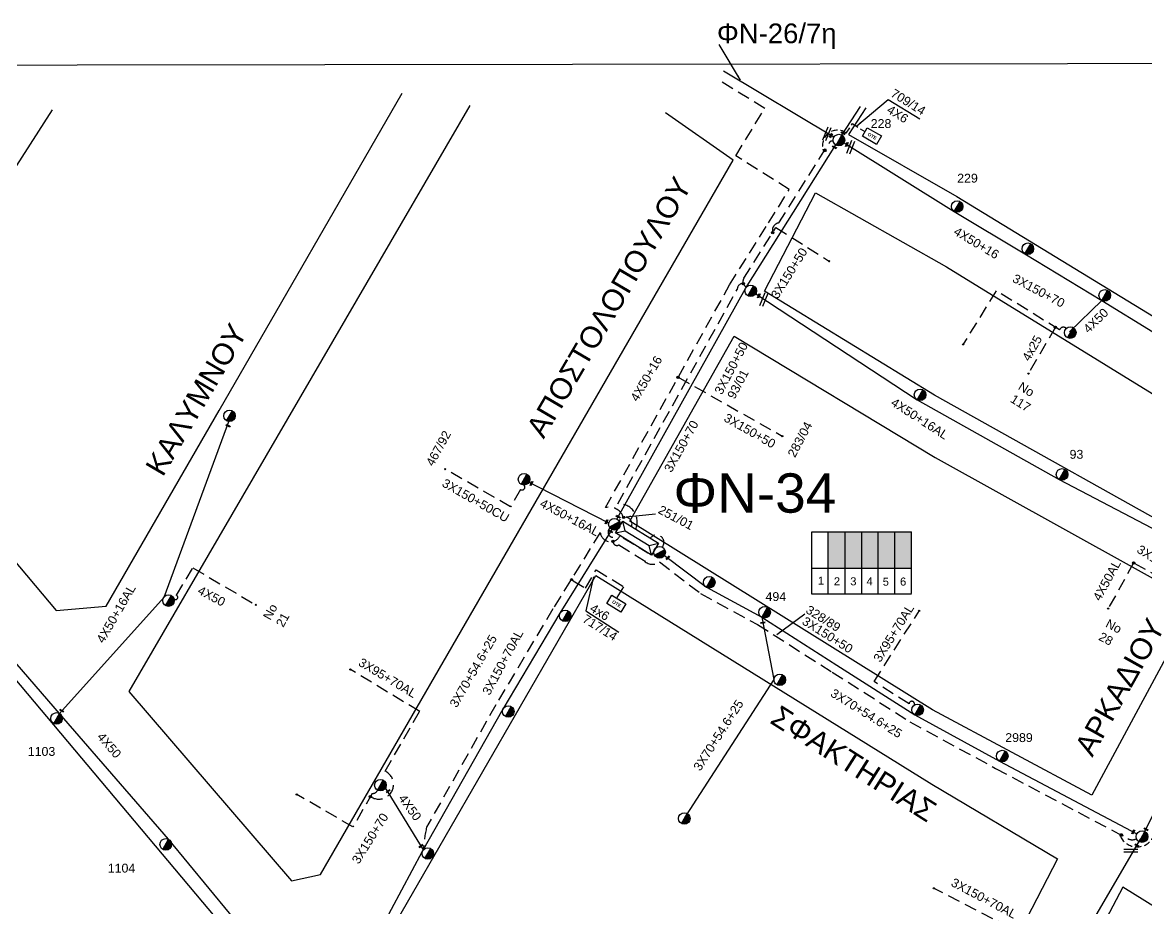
# Model space of a CAD drawing. Header units: millimetres. Extents: x 1421 to 13344, y 800 to 1949.
# Drawn here: x 11431.1 to 11659.7, y 1703.5 to 1883.6 of the extents above; entities that cross this region are included whole.
import ezdxf

# ---------------------------------------------------------------- set-up
doc = ezdxf.new("R2010")
doc.units = ezdxf.units.MM
doc.linetypes.add('DASHED', pattern=[19.05, 12.7, -6.35])
for name, color, linetype in [('Pillar OTE', 7, 'Continuous'), ('Άγνωστα', 7, 'Continuous'), ('Γυμνά εναέρια ΧΤ και ΦΟΠ (3Φ)   4x50+16AL', 7, 'Continuous'), ('Επιγραφές - Σχήματα', 7, 'Continuous'), ('Καλωδια ΧΤ  3X95+50', 7, 'Continuous'), ('Καλώδια ΧΤ   3x150+50CU', 7, 'DASHED'), ('Καλώδια ΧΤ   3x150+70AL', 7, 'DASHED'), ('Μηχανική τομή', 7, 'Continuous'), ('Στύλος ΦΜ', 7, 'Continuous'), ('Στύλος ΦΜ @ 1', 7, 'Continuous'), ('Συνδέσεις', 7, 'Continuous'), ('Συνεστραμμένα ΧΤ   3x70+54.6+25 AL', 7, 'SYN_LINE'), ('Συνεστραμμένα ΧΤ   4x120+25 AL', 7, 'SYN_LINE'), ('Τομή', 7, 'Continuous'), ('Υπογεια Καλωδια Δικτυου ΧΤ 4X25', 7, 'DASHED'), ('Υποσταθμός εναέριος 2 στύλων', 7, 'Continuous'), ('Υποσταθμός πόλεως', 7, 'Continuous'), ('Υπόβαθρο ΔΕΗ', 7, 'Continuous'), ('Υπόγεια καλώδια Παροχών ΧΤ   4x50AL', 7, 'DASHED'), ('Υπόγεια καλώδια Παροχών ΧΤ   4x6', 7, 'DASHED')]:
    doc.layers.add(name, color=color, linetype=linetype)
doc.styles.add('arial', font='ARIAL.TTF')
doc.styles.get("Standard").update_dxf_attribs({"font": 'ARIAL.TTF'})
doc.linetypes.add('SYN_LINE', pattern='A,0.5,-0.0001,["/\\/\\/\\/",Standard,S=0.1,R=0,X=0,Y=-0.05],-0.25', length=0.7501)
doc.dimstyles.new('ISO-25', dxfattribs={"dimtxt": 2.5, "dimasz": 2.5, "dimexe": 1.25, "dimexo": 0.625, "dimtad": 1, "dimtxsty": 'Standard', "dimcen": 2.5, "dimadec": 0, "dimazin": 0, "dimtfac": 1, "dimtmove": 0, "dimatfit": 3, "dimfxl": 1, "dimarcsym": 0})

# ---------------------------------------------------------------- blocks, each defined once
blk = doc.blocks.new('ΥΠΑΡΧΩΝ ΤΣΙΜΕΝΤΕΝΙΟΣ ΣΤΥΛΟΣ')
at = {"layer": 'Στύλος ΦΜ'}
blk.add_hatch(color=7, dxfattribs=at).paths.add_polyline_path([(-1.29, -2.28, 0.574793), (2.62, 0, 0.268822), (1.3, 2.27)])
at = {"layer": 'Στύλος ΦΜ', "color": 7}
blk.add_line((-1.29, -2.28), (1.3, 2.27), dxfattribs=at)
blk.add_circle((0, 0), 2.62, dxfattribs=at)
at = {"layer": 'Στύλος ΦΜ', "flags": 4}
for tag, p in [('ΑΡΙΘΜΟΣ', (-4.68, 8.05)), ('ΤΥΠΟΣ', (-4.91, 3.03))]:
    blk.add_attdef(tag, p, '', height=4, dxfattribs=at)
blk = doc.blocks.new('ΥΠΟΣΤΑΘΜΟΣ ΕΝΑΕΡΙΟΣ ΕΠΙ 2 ΣΤΥΛΩΝ')
at = {"layer": 'Υποσταθμός εναέριος 2 στύλων', "linetype": 'Continuous'}
for points in [[(-11.97, -2.11, 0.574793), (-8.45, -0.07, 0.268822), (-9.64, 1.98)], [(9.68, -2.15, 0.574793), (13.19, -0.1, 0.268822), (12.01, 1.95)]]:
    blk.add_hatch(color=256, dxfattribs=at).paths.add_polyline_path(points)
for p, q in [((-11.97, -2.11), (-9.64, 1.98)), ((9.68, -2.15), (12.01, 1.95))]:
    blk.add_line(p, q, dxfattribs=at)
for centre in [(-10.81, -0.07), (10.84, -0.1)]:
    blk.add_circle(centre, 2.36, dxfattribs=at)
at = {"layer": 'Υποσταθμός πόλεως', "linetype": 'Continuous', "ltscale": 40}
blk.add_lwpolyline([(-8.57, 2.82), (8.57, 2.82), (8.57, -2.82), (-8.57, -2.82)], close=True, dxfattribs=at)
for points in [[(-5.75, 0), (-8.57, 2.82)], [(-8.57, -2.82), (-5.75, 0)], [(-5.75, 0), (5.75, 0)], [(5.75, 0), (8.57, 2.82)], [(8.57, -2.82), (5.75, 0)]]:
    blk.add_lwpolyline(points, dxfattribs=at)
at = {"layer": 'Υποσταθμός εναέριος 2 στύλων', "ltscale": 40, "flags": 1}
for tag, p in [('ΜΕΤΑΣΧΗΜΑΤΙΣΜΟΣ', (14.09, 2.51)), ('ΙΣΧΥΣ', (14.07, -0.28)), ('ΑΡΙΘΜΟΣ', (14.19, -3))]:
    blk.add_attdef(tag, p, '', height=1.8, dxfattribs=at)
blk = doc.blocks.new('_ΣΥΝΔΕΣΗ')
at = {"layer": 'Συνδέσεις', "linetype": 'SYN_LINE', "ltscale": 40}
blk.add_hatch(color=256, dxfattribs=at).paths.add_polyline_path([(0.5, -0.01, 1), (-0.5, -0.01, 1)])
at = {"layer": 'Συνδέσεις'}
blk.add_circle((0, -0.01), 0.5, dxfattribs=at)
blk = doc.blocks.new('ΜΗΧΑΝΙΚΗ ΤΟΜΗ')
at = {"layer": 'Μηχανική τομή', "ltscale": 40}
for p, q in [((-1.89, 0.78), (1.89, 0.78)), ((1.89, 0), (-1.89, 0))]:
    blk.add_line(p, q, dxfattribs=at)
blk = doc.blocks.new('ΤΟΜΗ')
at = {"layer": 'Τομή', "ltscale": 40}
for p, q in [((-5.68, 0), (5.68, 0)), ((5.68, -2.33), (-5.68, -2.33))]:
    blk.add_line(p, q, dxfattribs=at)
blk = doc.blocks.new('PILLAR ΟΤΕ')
at = {"layer": 'Pillar OTE', "ltscale": 40}
blk.add_lwpolyline([(-3.31, 2.02), (3.39, 2.02), (3.39, -1.99), (-3.31, -1.99)], close=True, dxfattribs=at)
at = {"layer": 'Pillar OTE', "insert": (-1.81, 0.71), "char_height": 1.3575, "width": 109.961, "attachment_point": 1}
blk.add_mtext('{\\fArial|b1|i0|c161|p34;OTE}', dxfattribs=at)
blk = doc.blocks.new('TSONTA XT1')
at = {"ltscale": 40}
h = blk.add_hatch(color=256, dxfattribs=at)
h.dxf.hatch_style = 1
h.paths.add_polyline_path([(595.96, 2487.66), (597.07, 2488.77), (595.96, 2489.87), (594.85, 2488.77)])
blk.add_lwpolyline([(594.85, 2488.77), (595.96, 2489.87), (597.07, 2488.77), (595.96, 2487.66)], close=True, dxfattribs=at)

msp = doc.modelspace()

# ---------------------------------------------------------------- hatches: boundary and pattern name
at = {"layer": 'Pillar OTE', "ltscale": 40}
h = msp.add_hatch(color=256, dxfattribs=at)
h.dxf.hatch_style = 1
h.paths.add_polyline_path([(11542.5668, 1770.21642), (11543.12011, 1770.12352), (11542.83366, 1770.61349)])
at = {"layer": 'Καλώδια ΧΤ   3x150+50CU', "linetype": 'DASHED', "ltscale": 0.2}
h = msp.add_hatch(color=30, dxfattribs=at)
h.dxf.hatch_style = 1
h.paths.add_polyline_path([(11598.3931, 1780.04083), (11594.95322, 1780.04104), (11594.95276, 1772.68045), (11598.39264, 1772.67711)])
h = msp.add_hatch(color=151, dxfattribs=at)
h.dxf.hatch_style = 1
h.paths.add_polyline_path([(11601.83266, 1780.04061), (11598.3931, 1780.04083), (11598.39264, 1772.67711), (11601.8322, 1772.67377)])
h = msp.add_hatch(color=1, dxfattribs=at)
h.dxf.hatch_style = 1
h.paths.add_polyline_path([(11605.13022, 1780.0404), (11601.83266, 1780.04061), (11601.8322, 1772.67377), (11605.12976, 1772.67057)])
h = msp.add_hatch(color=6, dxfattribs=at)
h.dxf.hatch_style = 1
h.paths.add_polyline_path([(11608.51622, 1780.04019), (11605.13022, 1780.0404), (11605.12976, 1772.67057), (11608.51576, 1772.66728)])
h = msp.add_hatch(color=5, dxfattribs=at)
h.dxf.hatch_style = 1
h.paths.add_polyline_path([(11611.91286, 1780.03998), (11608.51622, 1780.04019), (11608.51576, 1772.66728), (11611.9124, 1772.66398)])

# ---------------------------------------------------------------- linework, layer by layer
at = {"layer": 'Pillar OTE', "ltscale": 40}
for points in [[(11591.62452, 1767.40096), (11591.62531, 1780.04125), (11611.91286, 1780.03998)], [(11594.95243, 1767.39857), (11594.95322, 1780.04104)], [(11598.3923, 1767.39513), (11598.3931, 1780.04083)], [(11601.83187, 1767.3917), (11601.83266, 1780.04061)], [(11605.12943, 1767.3884), (11605.13022, 1780.0404)], [(11608.51543, 1767.38502), (11608.51622, 1780.04019)], [(11611.91208, 1767.50406), (11611.91286, 1780.03998)], [(11591.62485, 1772.68368), (11611.9124, 1772.66398)], [(11542.83366, 1770.61349), (11543.12011, 1770.12352), (11542.5668, 1770.21642), (11542.83366, 1770.61349)], [(11611.91207, 1767.37223), (11611.91207, 1767.37223), (11591.62452, 1767.40189)]]:
    msp.add_lwpolyline(points, dxfattribs=at)
at = {"layer": 'Άγνωστα', "color": 6}
for points in [[(11644.00965, 1820.71101), (11650.60712, 1827.13556)], [(11512.64962, 1715.42334), (11504.22067, 1729.23602)]]:
    msp.add_lwpolyline(points, dxfattribs=at)
at = {"layer": 'Άγνωστα', "color": 1, "linetype": 'DASHED', "ltscale": 0.2}
msp.add_lwpolyline([(11604.28069, 1749.61272), (11613.51605, 1764.0643)], dxfattribs=at)
at = {"layer": 'Άγνωστα', "color": 6, "linetype": 'DASHED', "ltscale": 0.2}
msp.add_lwpolyline([(11501.89288, 1726.24407, 1.083182809), (11504.87601, 1731.40899), (11511.89252, 1743.55723), (11497.7932, 1752.07549)], format="xyb", dxfattribs=at)
at = {"layer": 'Άγνωστα', "color": 1, "linetype": 'DASHED', "ltscale": 0.2}
msp.add_lwpolyline([(11612.4743, 1744.84761, 1.194925234), (11611.40053, 1745.06275), (11604.28069, 1749.61272)], format="xyb", dxfattribs=at)
at = {"layer": 'Γυμνά εναέρια ΧΤ και ΦΟΠ (3Φ)   4x50+16AL', "color": 5, "linetype": 'Continuous', "ltscale": 0.2}
msp.add_lwpolyline([(11597.73534, 1860.75861), (11601.51931, 1866.5371)], dxfattribs=at)
at = {"layer": 'Γυμνά εναέρια ΧΤ και ΦΟΠ (3Φ)   4x50+16AL', "color": 6, "linetype": 'Continuous', "ltscale": 0.2}
msp.add_lwpolyline([(11598.17766, 1859.16176), (11620.60641, 1845.20464), (11634.97549, 1836.61056), (11650.60712, 1827.13556), (11671.34291, 1814.35499), (11699.41774, 1799.18263)], dxfattribs=at)
at = {"layer": 'Γυμνά εναέρια ΧΤ και ΦΟΠ (3Φ)   4x50+16AL', "color": 173, "linetype": 'Continuous', "ltscale": 0.2}
msp.add_lwpolyline([(11580.21753, 1828.47736), (11613.06689, 1806.90677), (11641.92978, 1790.71991), (11673.75657, 1774.0253)], dxfattribs=at)
at = {"layer": 'Γυμνά εναέρια ΧΤ και ΦΟΠ (3Φ)   4x50+16AL', "color": 1}
msp.add_lwpolyline([(11438.65888, 1743.15014), (11459.90511, 1766.81874), (11473.11045, 1802.48975)], dxfattribs=at)
at = {"layer": 'Γυμνά εναέρια ΧΤ και ΦΟΠ (3Φ)   4x50+16AL', "color": 30}
msp.add_lwpolyline([(11550.33213, 1781.85718), (11533.16049, 1790.65089)], dxfattribs=at)
at = {"layer": 'Γυμνά εναέρια ΧΤ και ΦΟΠ (3Φ)   4x50+16AL', "color": 1, "linetype": 'Continuous', "ltscale": 0.2}
msp.add_lwpolyline([(11481.47189, 1692.47778), (11460.84801, 1717.54209), (11438.65888, 1743.15014), (11411.49127, 1774.47966)], dxfattribs=at)
at = {"layer": 'Καλωδια ΧΤ  3X95+50', "color": 5, "linetype": 'DASHED', "ltscale": 0.2}
msp.add_lwpolyline([(11584.32952, 1841.93834), (11595.25675, 1835.05304)], dxfattribs=at)
at = {"layer": 'Καλώδια ΧΤ   3x150+50CU', "color": 151, "linetype": 'DASHED', "ltscale": 0.2}
msp.add_lwpolyline([(11553.22171, 1783.20621, 0.381740743), (11549.67242, 1784.9894), (11574.92505, 1830.29085), (11582.80493, 1842.89522), (11587.04331, 1849.67751), (11576.15541, 1856.53802), (11582.08449, 1866.18739), (11572.8061, 1871.88853)], format="xyb", dxfattribs=at)
at = {"layer": 'Καλώδια ΧΤ   3x150+50CU', "color": 5, "linetype": 'DASHED', "ltscale": 0.2}
for points in [[(11583.67982, 1840.90723, -0.471214852), (11584.92837, 1842.88874), (11595.13398, 1859.08544, -0.422610815), (11595.9976, 1859.49254)], [(11578.32796, 1829.86578, -0.475340971), (11577.82926, 1831.62218), (11584.32952, 1841.93834)], [(11555.83403, 1780.61168, 0.564286441), (11552.15911, 1785.75348), (11576.47528, 1829.37497, -0.410182563), (11577.66117, 1830.62545)]]:
    msp.add_lwpolyline(points, format="xyb", dxfattribs=at)
at = {"layer": 'Καλώδια ΧΤ   3x150+50CU', "color": 151, "linetype": 'DASHED', "ltscale": 0.2}
msp.add_lwpolyline([(11564.45777, 1811.5133), (11585.73839, 1799.46401)], dxfattribs=at)
at = {"layer": 'Καλώδια ΧΤ   3x150+50CU', "color": 30, "linetype": 'DASHED', "ltscale": 0.2}
msp.add_lwpolyline([(11533.08939, 1789.57624, -0.913385439), (11532.4105, 1788.66063), (11530.38661, 1785.15651), (11517.18866, 1792.7793)], format="xyb", dxfattribs=at)
at = {"layer": 'Καλώδια ΧΤ   3x150+50CU', "linetype": 'DASHED', "ltscale": 0.2}
msp.add_lwpolyline([(11553.29277, 1778.87222), (11558.31319, 1775.77122)], dxfattribs=at)
at = {"layer": 'Καλώδια ΧΤ   3x150+50CU', "color": 6, "linetype": 'DASHED', "ltscale": 0.2}
msp.add_lwpolyline([(11551.19839, 1778.11831, 0.60314374), (11552.3994, 1777.42589), (11557.41982, 1774.32488, 0.402505132), (11560.65191, 1773.93706), (11569.00603, 1767.55308), (11580.5858, 1761.22008), (11595.78347, 1751.55019), (11611.58499, 1741.45213), (11628.97252, 1731.95872), (11656.07792, 1717.59211, 0.238702489), (11657.65916, 1717.69583)], format="xyb", dxfattribs=at)
at = {"layer": 'Καλώδια ΧΤ   3x150+50CU', "color": 151, "linetype": 'DASHED', "ltscale": 0.2}
msp.add_arc((11553.66469, 1781.64999), 1.40549, 338.8181895, 151.8654261, dxfattribs=at)
at = {"layer": 'Καλώδια ΧΤ   3x150+50CU', "color": 30, "linetype": 'DASHED', "ltscale": 0.2}
msp.add_arc((11551.22767, 1779.99741), 1.03592, 127.1001647, 335.3919086, dxfattribs=at)
at = {"layer": 'Καλώδια ΧΤ   3x150+50CU', "color": 1, "linetype": 'DASHED', "ltscale": 0.2}
msp.add_arc((11560.03595, 1777.90073), 1.5231, 321.3545454, 144.5973858, dxfattribs=at)
at = {"layer": 'Καλώδια ΧΤ   3x150+70AL', "color": 6, "linetype": 'DASHED', "ltscale": 0.2}
for points in [[(11643.36756, 1821.41938, 0.562526479), (11642.01741, 1821.14614), (11629.11156, 1829.08942), (11622.42577, 1818.22667)], [(11552.63017, 1779.2815, -0.748166783), (11548.59863, 1779.90607), (11538.96565, 1764.38094), (11527.36194, 1744.87547), (11513.30884, 1720.04028, 0.045600321), (11512.64962, 1715.42334)], [(11503.32804, 1727.52969, -0.322596015), (11502.25964, 1726.87907), (11498.32282, 1720.06294), (11486.89473, 1726.6635)]]:
    msp.add_lwpolyline(points, format="xyb", dxfattribs=at)
at = {"layer": 'Καλώδια ΧΤ   3x150+70AL', "color": 173, "linetype": 'DASHED', "ltscale": 0.2}
msp.add_lwpolyline([(11673.785, 1773.21528, 0.339403524), (11672.68242, 1772.36875), (11669.45277, 1766.85708), (11657.0428, 1773.74121)], format="xyb", dxfattribs=at)
at = {"layer": 'Καλώδια ΧΤ   3x150+70AL', "color": 27, "linetype": 'DASHED', "ltscale": 0.2}
msp.add_lwpolyline([(11628.62656, 1685.05538, -1.022327379), (11629.10358, 1686.07991), (11635.20569, 1697.89073), (11616.36502, 1707.62485)], format="xyb", dxfattribs=at)
at = {"layer": 'Συνεστραμμένα ΧΤ   3x70+54.6+25 AL', "color": 27, "linetype": 'SYN_LINE', "ltscale": 20}
msp.add_lwpolyline([(11596.1214, 1860.31081), (11573.67145, 1873.76384)], dxfattribs=at)
at = {"layer": 'Συνεστραμμένα ΧΤ   3x70+54.6+25 AL', "color": 151, "linetype": 'SYN_LINE', "ltscale": 20}
for points in [[(11551.99389, 1782.66746), (11578.11938, 1829.53475), (11596.52191, 1858.74027)], [(11550.99043, 1780.53645), (11540.41855, 1763.49814), (11528.8324, 1744.02219), (11512.43143, 1715.03774), (11499.76086, 1691.44596), (11482.38181, 1691.72597)]]:
    msp.add_lwpolyline(points, dxfattribs=at)
at = {"layer": 'Συνεστραμμένα ΧΤ   3x70+54.6+25 AL', "color": 1, "linetype": 'SYN_LINE', "ltscale": 20}
for points in [[(11659.35467, 1719.11162), (11680.50936, 1761.82871), (11689.97327, 1777.49119)], [(11561.68412, 1775.28781), (11570.19021, 1768.78771), (11581.4509, 1762.68458), (11596.69749, 1752.98357), (11612.55567, 1742.8493), (11629.77795, 1733.45585), (11657.74592, 1718.67303)], [(11581.4509, 1762.68458), (11583.9341, 1750.04966), (11566.08336, 1722.44629)]]:
    msp.add_lwpolyline(points, dxfattribs=at)
at = {"layer": 'Συνεστραμμένα ΧΤ   4x120+25 AL', "color": 27, "linetype": 'SYN_LINE', "ltscale": 20}
msp.add_lwpolyline([(11584.35269, 1574.69028), (11588.59468, 1587.44099), (11596.58355, 1604.24251), (11623.79111, 1655.28443), (11643.97764, 1692.69796), (11658.4871, 1717.58979)], dxfattribs=at)
at = {"layer": 'Υπογεια Καλωδια Δικτυου ΧΤ 4X25', "color": 6, "linetype": 'DASHED', "ltscale": 0.2}
msp.add_lwpolyline([(11641.15892, 1821.67452), (11635.68327, 1812.24289)], dxfattribs=at)
at = {"layer": 'Υπόβαθρο ΔΕΗ'}
for points in [[(11602.62554, 1866.30136), (11599.05703, 1860.85191), (11621.10815, 1848.22883), (11621.10815, 1848.22883), (11690.65692, 1805.85072), (11731.4029, 1872.79094), (11714.65199, 1883.13035)], [(12852.13968, 1876.87501), (10837.93673, 1874.16224)], [(11437.17184, 1865.88635), (11397.34179, 1803.81278), (11415.87393, 1790.33732), (11437.97243, 1764.07091), (11448.16946, 1764.93972), (11471.14701, 1804.77367), (11508.35799, 1869.26)], [(11607.1554, 1867.97722), (11613.61556, 1864.06953)], [(11522.08315, 1866.76033), (11452.72384, 1747.6161), (11485.85549, 1709.12398), (11491.72369, 1710.37198), (11575.64879, 1855.67818), (11561.90645, 1865.26022)], [(11592.37325, 1849.00762), (11619.04352, 1833.95749), (11619.04352, 1833.95749), (11683.97867, 1793.99128), (11674.24902, 1775.60449), (11616.57579, 1807.88802), (11616.57579, 1807.88802), (11581.99195, 1828.99065), (11592.37325, 1849.00762)], [(11575.87222, 1819.88382), (11616.69947, 1795.18435), (11616.69947, 1795.18435), (11669.734, 1765.76473), (11648.55059, 1726.5015), (11616.20201, 1743.87856), (11616.20201, 1743.87856), (11554.60717, 1782.21204), (11575.87222, 1819.88382)], [(11364.32819, 1697.69173), (11407.43083, 1776.46275), (11479.89341, 1690.29565), (11455.78485, 1648.78493), (11364.32819, 1697.69173)], [(11547.72904, 1771.2179), (11616.01779, 1728.76398), (11616.01779, 1728.76398), (11641.57082, 1713.56761), (11584.23149, 1602.58563), (11578.66687, 1602.11628), (11501.76206, 1691.4718), (11547.72904, 1771.2179)], [(11545.66907, 1764.03788), (11552.39468, 1759.65035)], [(11615.60675, 1558.54708), (11625.37707, 1558.75697), (11658.91534, 1610.99287), (11702.1167, 1678.48062), (11654.87384, 1707.80523), (11591.58457, 1587.47978), (11615.60675, 1558.54708)]]:
    msp.add_lwpolyline(points, dxfattribs=at)
at = {"layer": 'Υπόγεια καλώδια Παροχών ΧΤ   4x50AL', "color": 173, "linetype": 'DASHED', "ltscale": 0.2}
msp.add_lwpolyline([(11657.0428, 1773.74121), (11651.89053, 1764.45325)], dxfattribs=at)
at = {"layer": 'Υπόγεια καλώδια Παροχών ΧΤ   4x50AL', "color": 1, "ltscale": 0.2}
msp.add_lwpolyline([(11461.82836, 1766.69446, 1.79480424), (11462.41333, 1767.16283), (11462.41333, 1767.16283), (11462.41333, 1767.16283), (11465.78204, 1772.72433), (11478.47172, 1765.28006)], format="xyb", dxfattribs=at)
at = {"layer": 'Υπόγεια καλώδια Παροχών ΧΤ   4x6', "color": 5, "linetype": 'DASHED', "ltscale": 0.1}
msp.add_lwpolyline([(11593.96744, 1857.81604, -0.728235755), (11598.63254, 1861.15505), (11599.8971, 1863.08615), (11602.40085, 1861.44659)], format="xyb", dxfattribs=at)
at = {"layer": 'Υπόγεια καλώδια Παροχών ΧΤ   4x6', "color": 6, "linetype": 'DASHED', "ltscale": 0.2}
msp.add_lwpolyline([(11543.12011, 1770.12352), (11545.59301, 1768.62954), (11547.79116, 1772.35678), (11553.35258, 1768.89934), (11551.93046, 1766.6118)], dxfattribs=at)
at = {"layer": 'Υπόγεια καλώδια Παροχών ΧΤ   4x6', "color": 6, "linetype": 'DASHED', "ltscale": 0.1}
msp.add_lwpolyline([(11654.37582, 1718.10412, 0.597846624), (11661.06321, 1717.92499), (11663.61549, 1716.34833), (11664.82848, 1718.3119)], format="xyb", dxfattribs=at)

# ---------------------------------------------------------------- block references
at = {"layer": 'Pillar OTE', "xscale": 0.5, "yscale": 0.5, "zscale": 0.5}
for p, rotation in [((11603.83422, 1860.54671), 330.2111778167896), ((11551.87055, 1765.45954), 328.1315036405089)]:
    msp.add_blockref('PILLAR ΟΤΕ', p, dxfattribs=dict(at, rotation=rotation))
at = {"layer": 'Μηχανική τομή'}
for p, xscale, yscale, zscale, rotation in [((11595.60305, 1860.62143), 0.249999999999919, 0.249999999999919, 0.249999999999919, 57.82394888028176), ((11597.9175, 1861.0368), 0.2500000000002005, 0.2500000000002005, 0.2500000000002005, 331.5446991727721), ((11596.1794, 1858.1967), 0.2500000000002005, 0.2500000000002005, 0.2500000000002005, 331.5446991727721), ((11598.84806, 1858.78565), 0.249999999999919, 0.249999999999919, 0.249999999999919, 68.45138536945211), ((11580.93139, 1828.00859), 0.249999999999919, 0.249999999999919, 0.249999999999919, 68.45138536945211), ((11472.90689, 1801.55873), 0.249999999999919, 0.249999999999919, 0.249999999999919, 330.7392752309361), ((11534.70163, 1789.86166), 0.249999999999919, 0.249999999999919, 0.249999999999919, 68.45138536945211), ((11552.21461, 1783.06341), 0.2500000000002005, 0.2500000000002005, 0.2500000000002005, 331.5446991727721), ((11549.96819, 1782.04355), 0.249999999999919, 0.249999999999919, 0.249999999999919, 68.45138536945211), ((11550.69463, 1780.05973), 0.2500000000002005, 0.2500000000002005, 0.2500000000002005, 331.5446991727721), ((11562.42673, 1774.71568), 0.249999999999919, 0.249999999999919, 0.249999999999919, 46.90277073897254), ((11581.68198, 1761.50881), 0.2500000000002005, 0.2500000000002005, 0.2500000000002005, 8.665227439241121), ((11439.04262, 1743.62816), 0.249999999999919, 0.249999999999919, 0.249999999999919, 330.7392752309361), ((11505.54451, 1727.25711), 0.249999999999919, 0.249999999999919, 0.249999999999919, 36.576288381148), ((11657.08923, 1719.01452), 0.249999999999919, 0.249999999999919, 0.249999999999919, 63.32067318713963), ((11659.54497, 1719.49182), 0.2500000000002005, 0.2500000000002005, 0.2500000000002005, 331.5446991727721), ((11512.23643, 1716.10044), 0.249999999999919, 0.249999999999919, 0.249999999999919, 36.576288381148), ((11657.69637, 1716.22125), 0.2500000000002005, 0.2500000000002005, 0.2500000000002005, 331.5446991727721)]:
    msp.add_blockref('ΜΗΧΑΝΙΚΗ ΤΟΜΗ', p, dxfattribs=dict(at, xscale=xscale, yscale=yscale, zscale=zscale, rotation=rotation))
at = {"layer": 'Στύλος ΦΜ @ 1', "ltscale": 40}
ref = msp.add_blockref('ΥΠΑΡΧΩΝ ΤΣΙΜΕΝΤΕΝΙΟΣ ΣΤΥΛΟΣ', (11597.14978, 1859.73672), dxfattribs=dict(at, xscale=0.4499999999998181, yscale=0.4499999999998181, zscale=0.4499999999998181))
ref.add_attrib('ΤΥΠΟΣ', '228', (11603.60631, 1862.19331), dxfattribs={"layer": 'Στύλος ΦΜ', "height": 1.8, "flags": 4})
ref = msp.add_blockref('ΥΠΑΡΧΩΝ ΤΣΙΜΕΝΤΕΝΙΟΣ ΣΤΥΛΟΣ', (11621.18745, 1846.22911), dxfattribs=dict(at, xscale=0.4499999999998181, yscale=0.4499999999998181, zscale=0.4499999999998181))
ref.add_attrib('ΤΥΠΟΣ', '229', (11621.19072, 1851.09069), dxfattribs={"layer": 'Στύλος ΦΜ', "height": 1.8, "flags": 4})
at = {"layer": 'Στύλος ΦΜ @ 1', "ltscale": 40, "xscale": 0.4499999999998181, "yscale": 0.4499999999998181, "zscale": 0.4499999999998181}
for p in [(11635.55653, 1837.63503), (11579.20628, 1829.08112), (11651.18815, 1828.16003), (11644.18801, 1820.5744), (11613.64792, 1807.93124), (11473.2271, 1803.66172), (11533.10893, 1790.75385), (11570.77124, 1769.81218), (11460.82307, 1766.08084), (11541.48385, 1762.99588), (11585.10982, 1749.98027), (11529.90548, 1743.53675), (11613.1367, 1743.87377), (11503.90907, 1728.55416), (11565.69759, 1721.77487), (11513.54727, 1714.66086)]:
    msp.add_blockref('ΥΠΑΡΧΩΝ ΤΣΙΜΕΝΤΕΝΙΟΣ ΣΤΥΛΟΣ', p, dxfattribs=at)
at = {"layer": 'Στύλος ΦΜ @ 1', "ltscale": 40}
ref = msp.add_blockref('ΥΠΑΡΧΩΝ ΤΣΙΜΕΝΤΕΝΙΟΣ ΣΤΥΛΟΣ', (11642.51081, 1791.74438), dxfattribs=dict(at, xscale=0.4499999999998181, yscale=0.4499999999998181, zscale=0.4499999999998181))
ref.add_attrib('ΤΥΠΟΣ', '93', (11644.04313, 1794.93287), dxfattribs={"layer": 'Στύλος ΦΜ', "height": 1.8, "flags": 4})
ref = msp.add_blockref('ΥΠΑΡΧΩΝ ΤΣΙΜΕΝΤΕΝΙΟΣ ΣΤΥΛΟΣ', (11582.03194, 1763.70905), dxfattribs=dict(at, xscale=0.4499999999998181, yscale=0.4499999999998181, zscale=0.4499999999998181))
ref.add_attrib('ΤΥΠΟΣ', '494', (11582.2153, 1766.00155), dxfattribs={"layer": 'Στύλος ΦΜ', "height": 1.8, "flags": 4})
ref = msp.add_blockref('ΥΠΑΡΧΩΝ ΤΣΙΜΕΝΤΕΝΙΟΣ ΣΤΥΛΟΣ', (11438.07332, 1742.12825), dxfattribs=dict(at, xscale=0.4499999999998181, yscale=0.4499999999998181, zscale=0.4499999999998181))
ref.add_attrib('ΤΥΠΟΣ', '1103', (11432.20568, 1734.51548), dxfattribs={"layer": 'Στύλος ΦΜ', "height": 1.8, "flags": 4})
ref = msp.add_blockref('ΥΠΑΡΧΩΝ ΤΣΙΜΕΝΤΕΝΙΟΣ ΣΤΥΛΟΣ', (11630.35898, 1734.48032), dxfattribs=dict(at, xscale=0.4499999999998181, yscale=0.4499999999998181, zscale=0.4499999999998181))
ref.add_attrib('ΤΥΠΟΣ', '2989', (11630.96108, 1737.32087), dxfattribs={"layer": 'Στύλος ΦΜ', "height": 1.8, "flags": 4})
ref = msp.add_blockref('ΥΠΑΡΧΩΝ ΤΣΙΜΕΝΤΕΝΙΟΣ ΣΤΥΛΟΣ', (11658.76911, 1718.08973), dxfattribs=dict(at, xscale=0.4499999999998181, yscale=0.4499999999998181, zscale=0.4499999999998181))
ref.add_attrib('ΤΥΠΟΣ', '576', (11663.53368, 1720.85616), dxfattribs={"layer": 'Στύλος ΦΜ', "height": 1.8, "flags": 4})
ref = msp.add_blockref('ΥΠΑΡΧΩΝ ΤΣΙΜΕΝΤΕΝΙΟΣ ΣΤΥΛΟΣ', (11460.26245, 1716.5202), dxfattribs=dict(at, xscale=0.4499999999998181, yscale=0.4499999999998181, zscale=0.4499999999998181))
ref.add_attrib('ΤΥΠΟΣ', '1104', (11448.4678, 1710.78464), dxfattribs={"layer": 'Στύλος ΦΜ', "height": 1.8, "flags": 4})
at = {"layer": 'Συνδέσεις'}
for p, xscale, yscale, zscale, rotation in [((11086.42683, 1256.47399), 0.3075184835441075, 0.3075184835441075, 0.3075184835441075, 333.277523104359), ((11135.50429, 1126.84674), 0.3075184835441074, 0.3075184835441074, 0.3075184835441074, 332.2029289471307)]:
    msp.add_blockref('TSONTA XT1', p, dxfattribs=dict(at, xscale=xscale, yscale=yscale, zscale=zscale, rotation=rotation))
for p, xscale, yscale, zscale in [((11583.67982, 1840.90723), 0.4777242751394019, 0.4777242751394019, 0.4777242751394019), ((11595.14972, 1835.11916), 0.25, 0.25, 0.25), ((11577.68446, 1830.55251), 0.4777242751394019, 0.4777242751394019, 0.4777242751394019), ((11641.15892, 1821.67452), 0.4777242751394019, 0.4777242751394019, 0.4777242751394019), ((11622.40988, 1818.20085), 0.25, 0.25, 0.25), ((11564.43936, 1811.48026), 0.4777242751394019, 0.4777242751394019, 0.4777242751394019), ((11635.68327, 1812.24289), 0.25, 0.25, 0.25), ((11585.63437, 1799.53501), 0.25, 0.25, 0.25), ((11517.0689, 1792.81519), 0.25, 0.25, 0.25), ((11553.37169, 1783.02461), 0.4777242751394019, 0.4777242751394019, 0.4777242751394019), ((11551.19839, 1778.11831), 0.4777242751394019, 0.4777242751394019, 0.4777242751394019), ((11657.0428, 1773.74121), 0.4777242751394019, 0.4777242751394019, 0.4777242751394019), ((11478.57482, 1765.21932), 0.25, 0.25, 0.25), ((11651.89053, 1764.45325), 0.25, 0.25, 0.25), ((11613.46887, 1763.99046), 0.25, 0.25, 0.25), ((11497.7932, 1752.07549), 0.25, 0.25, 0.25), ((11486.89473, 1726.6635), 0.25, 0.25, 0.25), ((11501.89288, 1726.24407), 0.4777242751394019, 0.4777242751394019, 0.4777242751394019), ((11616.44155, 1707.58531), 0.25, 0.25, 0.25)]:
    msp.add_blockref('_ΣΥΝΔΕΣΗ', p, dxfattribs=dict(at, xscale=xscale, yscale=yscale, zscale=zscale))
at = {"layer": 'Τομή', "xscale": 0.2499999999998873, "yscale": 0.2499999999998873, "zscale": 0.2499999999998873, "rotation": 248.1909067709115}
for p in [(11594.93576, 1860.88139), (11599.79038, 1858.15819), (11582.12634, 1827.22393)]:
    msp.add_blockref('ΤΟΜΗ', p, dxfattribs=at)
at = {"layer": 'Τομή', "xscale": 0.25, "yscale": 0.25, "zscale": 0.25}
msp.add_blockref('ΤΟΜΗ', (11656.5, 1715.53923), dxfattribs=at)
at = {"layer": 'Υποσταθμός εναέριος 2 στύλων', "xscale": 0.4999999999999999, "yscale": 0.4999999999999999, "zscale": 0.4999999999999999, "rotation": 328.2972383573065}
msp.add_blockref('ΥΠΟΣΤΑΘΜΟΣ ΕΝΑΕΡΙΟΣ ΕΠΙ 2 ΣΤΥΛΩΝ', (11556.09694, 1778.79472), dxfattribs=at)

# ---------------------------------------------------------------- texts
at = {"ltscale": 40, "char_height": 4, "attachment_point": 1, "style": 'arial'}
for s, insert, width, rotation in [('{\\H1.083x;AΠOΣTOΛOΠΟΥΛΟΥ}', (11533.36216, 1801.01574), 67.4273804, 59.63164), ('{\\H1.083x;KAΛYMNOY}', (11455.92101, 1793.26984), 43.4331384, 59.5827763), ('{\\H1.083x;APKAΔIOY}', (11644.8843, 1736.22259), 67.4273804, 60.718751), ('{\\H1.083x;ΣΦAKTHPIAΣ}', (11585.20026, 1744.99743), 67.4273804, 327.5858785)]:
    msp.add_mtext(s, dxfattribs=dict(at, insert=insert, width=width, rotation=rotation))
at = {"ltscale": 30, "char_height": 1.63441, "width": 11.2572904, "attachment_point": 1}
for s, insert in [('1', (11592.87068, 1770.96228)), ('2', (11596.10915, 1770.82882)), ('3', (11599.43973, 1770.82882)), ('4', (11602.74324, 1770.82882)), ('5', (11606.04675, 1770.74764)), ('6', (11609.56688, 1770.7747))]:
    msp.add_mtext(s, dxfattribs=dict(at, insert=insert))
at = {"layer": 'Άγνωστα', "color": 7, "char_height": 1.8, "attachment_point": 1}
for s, gutter_width, insert, rotation in [('709/14', 1.5896, (11608.44835, 1870.27511), 328.2559341), ('4Χ6', 1.5896, (11607.65731, 1866.96769), 328.2559341), ('4X50+16', 12.5, (11621.21457, 1842.18851), 329.2512265), ('3X150+50', 12.5, (11583.19141, 1828.25875), 57.9576868), ('3X150+70', 12.5, (11633.09493, 1832.6024), 332.0897021), ('4X50', 12.5, (11646.6407, 1821.60699), 44.5091898), ('3X150+50', 12.5, (11571.73549, 1808.65848), 62.0897021), ('4X50+16', 12.5, (11554.62989, 1807.31856), 59.6578679), ('93/01', 12.5, (11574.32833, 1807.74396), 62.0897021), ('3X150+50', 12.5, (11574.47027, 1804.27925), 330.2107395), ('3X150+70', 12.5, (11561.49396, 1792.85712), 60.9072345), ('283/04', 12.5, (11586.60718, 1795.87938), 62.0897021), ('3X150+50CU', 12.5, (11517.15379, 1791.00315), 330.2492309), ('251/01', 2.16933, (11561.04223, 1785.56087), 332.0897021), ('3X150+70', 12.5, (11658.52166, 1777.53283), 327.1094069), ('4X50AL', 12.5, (11648.67251, 1766.72228), 61.264604), ('4X50', 12.5, (11467.40743, 1769.17084), 332.0897021), ('4x6', 12.5, (11547.27924, 1765.57792), 327.8907051), ('328/89', 12.5, (11591.18592, 1765.25862), 327.8907051), ('3X95+70AL', 12.5, (11604.01903, 1754.34764), 58.1739369), ('717/14', 12.5, (11545.78546, 1763.3961), 327.8907051), ('3X150+50', 12.5, (11590.43021, 1762.94578), 327.8907051), ('3X70+54.6+25', 12.5, (11517.85893, 1745.0774), 59.8533125), ('3X95+70AL', 12.5, (11500.18579, 1754.54598), 329.096317), ('3X70+54.6+25', 12.5, (11596.20791, 1748.28637), 328.1305883), ('3X70+54.6+25', 12.5, (11567.42126, 1732.2594), 57.3020364), ('4X50', 12.5, (11447.53153, 1739.47497), 310.8397848), ('4X50', 12.5, (11508.9262, 1726.92236), 306.1474606), ('3X150+70', 12.5, (11497.97866, 1713.32342), 57.9009659), ('3X150+70AL', 12.5, (11620.60419, 1709.76904), 332.0897021)]:
    msp.add_mtext_dynamic_manual_height_columns(s, width=1.8, gutter_width=gutter_width, heights=[0.04535], dxfattribs=dict(at, insert=insert, rotation=rotation))
at = {"layer": 'Άγνωστα', "color": 7}
note = msp.add_mtext_dynamic_manual_height_columns('No ', width=1.8, gutter_width=1.5896, heights=[0.04535, 0], dxfattribs=dict(at, insert=(11631.4785, 1812.45333), char_height=1.8, attachment_point=1, rotation=328.2559341))
for column, words in zip(note.columns.linked_columns, ['117']):
    column.text = words
note = msp.add_mtext_dynamic_manual_height_columns('467/92\\P', width=1.8, gutter_width=1.68837, heights=[0.04535, 0], dxfattribs=dict(at, insert=(11511.38867, 1791.0612), char_height=1.8, attachment_point=1, rotation=61.264604))
note = msp.add_mtext_dynamic_manual_height_columns('Nο ', width=1.8, gutter_width=1.72963, heights=[0.04535, 0], dxfattribs=dict(at, insert=(11478.226, 1759.74966), char_height=1.8, attachment_point=1, rotation=61.0277309))
for column, words in zip(note.columns.linked_columns, ['21']):
    column.text = words
note = msp.add_mtext_dynamic_manual_height_columns('No ', width=1.8, gutter_width=2.16933, heights=[0.04535, 0], dxfattribs=dict(at, insert=(11648.52898, 1764.27867), char_height=1.8, attachment_point=1, rotation=332.0897021))
for column, words in zip(note.columns.linked_columns, ['28']):
    column.text = words
at = {"layer": 'Γυμνά εναέρια ΧΤ και ΦΟΠ (3Φ)   4x50+16AL', "color": 7, "char_height": 1.8, "attachment_point": 1}
for insert, rotation in [((11608.51341, 1807.42949), 327.1874434), ((11536.99414, 1786.88953), 332.0897021), ((11446.05214, 1758.16467), 59.8533125)]:
    msp.add_mtext_dynamic_manual_height_columns('4X50+16AL', width=1.8, gutter_width=12.5, heights=[0.04535], dxfattribs=dict(at, insert=insert, rotation=rotation))
at = {"layer": 'Επιγραφές - Σχήματα', "ltscale": 0.2, "insert": (11572.32853, 1883.43676), "char_height": 4, "width": 19.6718533, "attachment_point": 1}
msp.add_mtext('ΦΝ-26/7η', dxfattribs=at)
at = {"layer": 'Καλώδια ΧΤ   3x150+70AL', "color": 7, "char_height": 1.8, "attachment_point": 1}
for s, insert, rotation in [('4x25', (11634.29117, 1815.49699), 60.4429403), ('3X150+70AL', (11524.51872, 1747.54636), 61.6116972)]:
    msp.add_mtext_dynamic_manual_height_columns(s, width=1.8, gutter_width=12.5, heights=[0.04535], dxfattribs=dict(at, insert=insert, rotation=rotation))
at = {"layer": 'Υπόβαθρο ΔΕΗ', "insert": (11563.47336, 1791.96281), "char_height": 8, "attachment_point": 1}
msp.add_mtext_dynamic_manual_height_columns('ΦN-34', width=84.657329, gutter_width=12.5, heights=[0], dxfattribs=at)

# ---------------------------------------------------------------- leaders
at = {"layer": 'Επιγραφές - Σχήματα', "ltscale": 40}
for points in [[(11577.16126, 1871.88853), (11572.8061, 1879.1853)], [(11600.79876, 1862.66553), (11607.1554, 1867.97722)], [(11553.88808, 1783.12899), (11559.82191, 1783.71363)], [(11547.23192, 1770.93979), (11545.66907, 1764.03788)], [(11584.49561, 1759.20481), (11590.1842, 1763.38607)]]:
    msp.add_leader(points, dimstyle='ISO-25', override={"dimasz": 1, "dimtad": 0}, dxfattribs=at)

doc.saveas('drawing.dxf')
